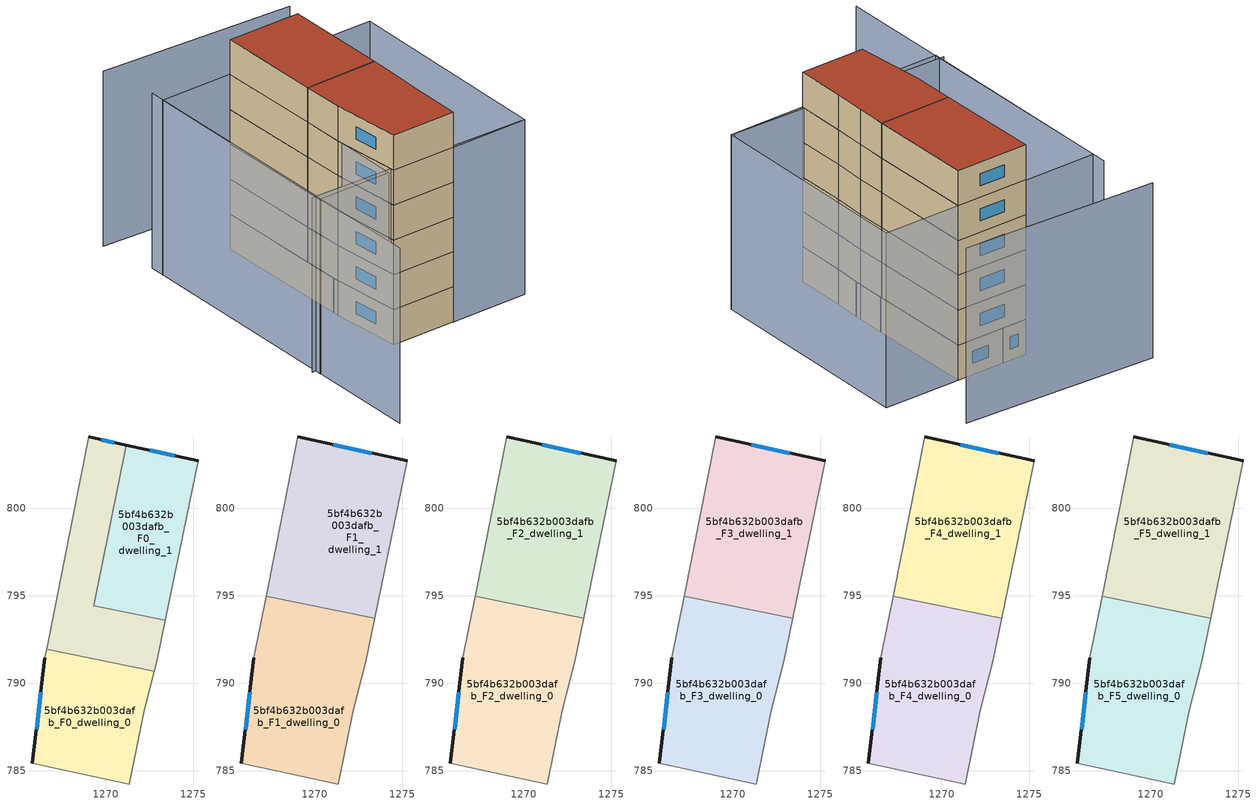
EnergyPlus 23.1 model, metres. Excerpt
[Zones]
5bf4b632b003dafb_F0_dwelling_0
 floor ground (EU_floor_Construction): 1272.78,790.69 1272.2,788.47 1271.33,784.25 1265.81,785.43 1266.52,791.45 1266.62,791.95 z0
 wall outside (EU_wall_Construction): 1266.52,791.45 1265.81,785.43 z0:3
 wall adiabatic (EU_wall_Construction): 1265.81,785.43 1271.33,784.25 1272.2,788.47 1272.78,790.69 / 1266.62,791.95 1266.52,791.45 z0:3
 wall to 5bf4b632b003dafb_F0_dwelling_2 (EU_wall_Construction): 1272.78,790.69 1266.62,791.95 z0:3
 window (EU_Window_Construction): 1266.29,789.49 1266.04,787.39 z0.98:2.02
5bf4b632b003dafb_F0_dwelling_1
 floor ground (EU_floor_Construction): 1275.27,802.72 1273.4,793.59 1269.3,794.43 1271.18,803.61 z0
 wall outside (EU_wall_Construction): 1275.27,802.72 1271.18,803.61 z0:3
 wall adiabatic (EU_wall_Construction): 1273.4,793.59 1275.27,802.72 z0:3
 wall to 5bf4b632b003dafb_F0_dwelling_2 (EU_wall_Construction): 1271.18,803.61 1269.3,794.43 1273.4,793.59 z0:3
 window (EU_Window_Construction): 1273.94,803.01 1272.51,803.32 z0.98:2.02
5bf4b632b003dafb_F0_dwelling_2
 floor ground (EU_floor_Construction): 1271.18,803.61 1269.3,794.43 1273.4,793.59 1272.92,791.22 1272.78,790.69 1266.62,791.95 1269.04,804.08 z0
 wall outside (EU_wall_Construction): 1271.18,803.61 1269.04,804.08 z0:3
 wall adiabatic (EU_wall_Construction): 1272.78,790.69 1272.92,791.22 1273.4,793.59 / 1269.04,804.08 1266.62,791.95 z0:3
 window (EU_Window_Construction): 1270.48,803.76 1269.74,803.93 z0.98:2.02
5bf4b632b003dafb_F1_dwelling_0
 floor to 5bf4b632b003dafb_F0_dwelling_0 (EU_floor_Construction): 1272.78,790.69 1272.2,788.47 1271.33,784.25 1265.81,785.43 1266.52,791.45 1266.62,791.95 z3
 floor to 5bf4b632b003dafb_F0_dwelling_1 (EU_floor_Construction): 1273.43,793.71 1273.4,793.59 1269.3,794.43 1269.33,794.55 z3
 floor to 5bf4b632b003dafb_F0_dwelling_2 (EU_floor_Construction): 1273.4,793.59 1272.92,791.22 1272.78,790.69 1266.62,791.95 1267.22,794.99 1269.33,794.55 1269.3,794.43 z3
 wall outside (EU_wall_Construction): 1266.52,791.45 1265.81,785.43 z3:6
 wall adiabatic (EU_wall_Construction): 1265.81,785.43 1271.33,784.25 1272.2,788.47 1272.92,791.22 1273.43,793.71 / 1267.22,794.99 1266.52,791.45 z3:6
 wall to 5bf4b632b003dafb_F1_dwelling_1 (EU_wall_Construction): 1273.43,793.71 1267.22,794.99 z3:6
 window (EU_Window_Construction): 1266.29,789.49 1266.04,787.39 z3.98:5.02
5bf4b632b003dafb_F1_dwelling_1
 floor to 5bf4b632b003dafb_F0_dwelling_1 (EU_floor_Construction): 1275.27,802.72 1273.43,793.71 1269.33,794.55 1271.18,803.61 z3
 floor to 5bf4b632b003dafb_F0_dwelling_2 (EU_floor_Construction): 1271.18,803.61 1269.33,794.55 1267.22,794.99 1269.04,804.08 z3
 wall outside (EU_wall_Construction): 1275.27,802.72 1269.04,804.08 z3:6
 wall adiabatic (EU_wall_Construction): 1269.04,804.08 1267.22,794.99 / 1273.43,793.71 1275.27,802.72 z3:6
 window (EU_Window_Construction): 1273.24,803.16 1271.07,803.64 z3.98:5.02
5bf4b632b003dafb_F2_dwelling_0
 floor to 5bf4b632b003dafb_F1_dwelling_0 (EU_floor_Construction): 1273.43,793.71 1272.92,791.22 1272.2,788.47 1271.33,784.25 1265.81,785.43 1266.52,791.45 1267.22,794.99 z6
 wall outside (EU_wall_Construction): 1266.52,791.45 1265.81,785.43 z6:9
 wall adiabatic (EU_wall_Construction): 1265.81,785.43 1271.33,784.25 1272.2,788.47 1272.92,791.22 1273.43,793.71 / 1267.22,794.99 1266.52,791.45 z6:9
 wall to 5bf4b632b003dafb_F2_dwelling_1 (EU_wall_Construction): 1273.43,793.71 1267.22,794.99 z6:9
 window (EU_Window_Construction): 1266.29,789.49 1266.04,787.39 z6.98:8.02
5bf4b632b003dafb_F2_dwelling_1
 floor to 5bf4b632b003dafb_F1_dwelling_1 (EU_floor_Construction): 1275.27,802.72 1273.43,793.71 1267.22,794.99 1269.04,804.08 z6
 wall outside (EU_wall_Construction): 1275.27,802.72 1269.04,804.08 z6:9
 wall adiabatic (EU_wall_Construction): 1269.04,804.08 1267.22,794.99 / 1273.43,793.71 1275.27,802.72 z6:9
 window (EU_Window_Construction): 1273.24,803.16 1271.07,803.64 z6.98:8.02
5bf4b632b003dafb_F3_dwelling_0
 floor to 5bf4b632b003dafb_F2_dwelling_0 (EU_floor_Construction): 1273.43,793.71 1272.92,791.22 1272.2,788.47 1271.33,784.25 1265.81,785.43 1266.52,791.45 1267.22,794.99 z9
 wall outside (EU_wall_Construction): 1266.52,791.45 1265.81,785.43 z9:12
 wall adiabatic (EU_wall_Construction): 1265.81,785.43 1271.33,784.25 1272.2,788.47 1272.92,791.22 1273.43,793.71 / 1267.22,794.99 1266.52,791.45 z9:12
 wall to 5bf4b632b003dafb_F3_dwelling_1 (EU_wall_Construction): 1273.43,793.71 1267.22,794.99 z9:12
 window (EU_Window_Construction): 1266.29,789.49 1266.04,787.39 z9.98:11.02
5bf4b632b003dafb_F3_dwelling_1
 floor to 5bf4b632b003dafb_F2_dwelling_1 (EU_floor_Construction): 1275.27,802.72 1273.43,793.71 1267.22,794.99 1269.04,804.08 z9
 wall outside (EU_wall_Construction): 1275.27,802.72 1269.04,804.08 z9:12
 wall adiabatic (EU_wall_Construction): 1269.04,804.08 1267.22,794.99 / 1273.43,793.71 1275.27,802.72 z9:12
 window (EU_Window_Construction): 1273.24,803.16 1271.07,803.64 z9.98:11.02
5bf4b632b003dafb_F4_dwelling_0
 floor to 5bf4b632b003dafb_F3_dwelling_0 (EU_floor_Construction): 1273.43,793.71 1272.92,791.22 1272.2,788.47 1271.33,784.25 1265.81,785.43 1266.52,791.45 1267.22,794.99 z12
 wall outside (EU_wall_Construction): 1266.52,791.45 1265.81,785.43 z12:15
 wall adiabatic (EU_wall_Construction): 1265.81,785.43 1271.33,784.25 1272.2,788.47 1272.92,791.22 1273.43,793.71 / 1267.22,794.99 1266.52,791.45 z12:15
 wall to 5bf4b632b003dafb_F4_dwelling_1 (EU_wall_Construction): 1273.43,793.71 1267.22,794.99 z12:15
 window (EU_Window_Construction): 1266.29,789.49 1266.04,787.39 z12.98:14.02
5bf4b632b003dafb_F4_dwelling_1
 floor to 5bf4b632b003dafb_F3_dwelling_1 (EU_floor_Construction): 1275.27,802.72 1273.43,793.71 1267.22,794.99 1269.04,804.08 z12
 wall outside (EU_wall_Construction): 1275.27,802.72 1269.04,804.08 z12:15
 wall adiabatic (EU_wall_Construction): 1269.04,804.08 1267.22,794.99 / 1273.43,793.71 1275.27,802.72 z12:15
 window (EU_Window_Construction): 1273.24,803.16 1271.07,803.64 z12.98:14.02
5bf4b632b003dafb_F5_dwelling_0
 floor to 5bf4b632b003dafb_F4_dwelling_0 (EU_floor_Construction): 1273.43,793.71 1272.92,791.22 1272.2,788.47 1271.33,784.25 1265.81,785.43 1266.52,791.45 1267.22,794.99 z15
 wall outside (EU_wall_Construction): 1266.52,791.45 1265.81,785.43 z15:18
 wall adiabatic (EU_wall_Construction): 1265.81,785.43 1271.33,784.25 1272.2,788.47 1272.92,791.22 1273.43,793.71 / 1267.22,794.99 1266.52,791.45 z15:18
 wall to 5bf4b632b003dafb_F5_dwelling_1 (EU_wall_Construction): 1273.43,793.71 1267.22,794.99 z15:18
 window (EU_Window_Construction): 1266.29,789.49 1266.04,787.39 z15.98:17.02
 roof outside (EU_roof_Construction): 1271.33,784.25 1272.2,788.47 1272.92,791.22 1273.43,793.71 1267.22,794.99 1266.52,791.45 1265.81,785.43 z18
5bf4b632b003dafb_F5_dwelling_1
 floor to 5bf4b632b003dafb_F4_dwelling_1 (EU_floor_Construction): 1275.27,802.72 1273.43,793.71 1267.22,794.99 1269.04,804.08 z15
 wall outside (EU_wall_Construction): 1275.27,802.72 1269.04,804.08 z15:18
 wall adiabatic (EU_wall_Construction): 1269.04,804.08 1267.22,794.99 / 1273.43,793.71 1275.27,802.72 z15:18
 window (EU_Window_Construction): 1273.24,803.16 1271.07,803.64 z15.98:17.02
 roof outside (EU_roof_Construction): 1273.43,793.71 1275.27,802.72 1269.04,804.08 1267.22,794.99 z18
shading: 1258.7,787.42 1277.65,782.95 / 1263.12,806.73 1257.02,777.51 / 1279.87,807.29 1263.33,811.67 / 1275.27,802.72 1281.96,801.26 / 1281.96,801.26 1277.93,782.81 / 1277.93,782.81 1271.24,784.26 / 1271.24,784.26 1275.27,802.72 / 1258.89,786.83 1262.84,805.43 / 1262.84,805.43 1269.2,804.08 / 1269.2,804.08 1265.25,785.48 / 1265.25,785.48 1258.89,786.83 z0:15
[Building]
EU S2 Campaign: North Axis=0; Terrain=City; Solar Distribution=FullExterior
[Site:Location]
Bologna: Latitude=44.5; Longitude=11.25; Time Zone=1; Elevation=37
[SizingPeriod:WeatherFileDays]
AnnualSizingPeriod: Begin Month=1; Begin Day of Month=1; End Month=12; End Day of Month=31; Day of Week for Start Day=Monday; Use Weather File Daylight Saving Period=No; Use Weather File Rain and Snow Indicators=No
[MATERIAL]
EU_InternalMass_Material: Roughness=MediumRough; Thickness=0.1; Conductivity=1; Density=1800; Specific Heat=900; Thermal Absorptance=0.9; Solar Absorptance=0.7; Visible Absorptance=0.7
[MATERIAL:NOMASS] Roughness=MediumRough; Thermal Absorptance=0.9; Solar Absorptance=0.7; Visible Absorptance=0.7
Name | Thermal Resistance
EU_wall_NoMass | 0.905828
EU_roof_NoMass | 0.37593
EU_floor_NoMass | 0.67114
[WINDOWMATERIAL:SIMPLEGLAZINGSYSTEM]
EU_Window_SimpleGlazing: UFactor=4.52486; Solar Heat Gain Coefficient=0.85; Visible Transmittance=0.85
[CONSTRUCTION]
EU_wall_Construction: EU_wall_NoMass
EU_roof_Construction: EU_roof_NoMass
EU_floor_Construction: EU_floor_NoMass
EU_Window_Construction: EU_Window_SimpleGlazing
EU_InternalMass_Construction: EU_InternalMass_Material
[ZONE] Type=1; Multiplier=1; Ceiling Height=autocalculate; Floor Area=autocalculate; Part of Total Floor Area=Yes
Name | Volume
5bf4b632b003dafb_F0_dwelling_0 | 117.325
5bf4b632b003dafb_F1_dwelling_0; 5bf4b632b003dafb_F2_dwelling_0; 5bf4b632b003dafb_F3_dwelling_0; 5bf4b632b003dafb_F4_dwelling_0; 5bf4b632b003dafb_F5_dwelling_0; 5bf4b632b003dafb_F1_dwelling_1; 5bf4b632b003dafb_F2_dwelling_1; 5bf4b632b003dafb_F3_dwelling_1; 5bf4b632b003dafb_F4_dwelling_1; 5bf4b632b003dafb_F5_dwelling_1 | 175.987
5bf4b632b003dafb_F0_dwelling_1 | 117.335
5bf4b632b003dafb_F0_dwelling_2 | 117.329
[INTERNALMASS] Construction=EU_InternalMass_Construction
Name | Zone or ZoneList | Surface Area
5bf4b632b003dafb_F0_dwelling_0_EU_InternalMass | 5bf4b632b003dafb_F0_dwelling_0 | 39.1095
5bf4b632b003dafb_F0_dwelling_1_EU_InternalMass | 5bf4b632b003dafb_F0_dwelling_1 | 39.1124
5bf4b632b003dafb_F0_dwelling_2_EU_InternalMass | 5bf4b632b003dafb_F0_dwelling_2 | 39.1095
5bf4b632b003dafb_F1_dwelling_0_EU_InternalMass | 5bf4b632b003dafb_F1_dwelling_0 | 58.6628
5bf4b632b003dafb_F1_dwelling_1_EU_InternalMass | 5bf4b632b003dafb_F1_dwelling_1 | 58.6621
5bf4b632b003dafb_F2_dwelling_0_EU_InternalMass | 5bf4b632b003dafb_F2_dwelling_0 | 58.6628
5bf4b632b003dafb_F2_dwelling_1_EU_InternalMass | 5bf4b632b003dafb_F2_dwelling_1 | 58.6621
5bf4b632b003dafb_F3_dwelling_0_EU_InternalMass | 5bf4b632b003dafb_F3_dwelling_0 | 58.6628
5bf4b632b003dafb_F3_dwelling_1_EU_InternalMass | 5bf4b632b003dafb_F3_dwelling_1 | 58.6621
5bf4b632b003dafb_F4_dwelling_0_EU_InternalMass | 5bf4b632b003dafb_F4_dwelling_0 | 58.6628
5bf4b632b003dafb_F4_dwelling_1_EU_InternalMass | 5bf4b632b003dafb_F4_dwelling_1 | 58.6621
5bf4b632b003dafb_F5_dwelling_0_EU_InternalMass | 5bf4b632b003dafb_F5_dwelling_0 | 58.6628
5bf4b632b003dafb_F5_dwelling_1_EU_InternalMass | 5bf4b632b003dafb_F5_dwelling_1 | 58.6621
[OTHEREQUIPMENT] Fuel Type=Electricity; Design Level Calculation Method=Watts/Area; Power per Zone Floor Area=1; Fraction Latent=0; Fraction Radiant=0; Fraction Lost=0; Carbon Dioxide Generation Rate=0; EndUse Subcategory=EU_Step8_InternalGains
Name | Zone or ZoneList or Space or SpaceList | Schedule
EU_Step8_InternalGain_5bf4b632b003dafb_F0_dwelling_0_f000 | 5bf4b632b003dafb_F0_dwelling_0 | EU_Step8_GainSchedule_5bf4b632b003dafb_F0_dwelling_0_f000
EU_Step8_InternalGain_5bf4b632b003dafb_F0_dwelling_1_f000 | 5bf4b632b003dafb_F0_dwelling_1 | EU_Step8_GainSchedule_5bf4b632b003dafb_F0_dwelling_1_f000
EU_Step8_InternalGain_5bf4b632b003dafb_F0_dwelling_2_f000 | 5bf4b632b003dafb_F0_dwelling_2 | EU_Step8_GainSchedule_5bf4b632b003dafb_F0_dwelling_2_f000
EU_Step8_InternalGain_5bf4b632b003dafb_F1_dwelling_0_f000 | 5bf4b632b003dafb_F1_dwelling_0 | EU_Step8_GainSchedule_5bf4b632b003dafb_F1_dwelling_0_f000
EU_Step8_InternalGain_5bf4b632b003dafb_F1_dwelling_1_f000 | 5bf4b632b003dafb_F1_dwelling_1 | EU_Step8_GainSchedule_5bf4b632b003dafb_F1_dwelling_1_f000
EU_Step8_InternalGain_5bf4b632b003dafb_F2_dwelling_0_f000 | 5bf4b632b003dafb_F2_dwelling_0 | EU_Step8_GainSchedule_5bf4b632b003dafb_F2_dwelling_0_f000
EU_Step8_InternalGain_5bf4b632b003dafb_F2_dwelling_1_f000 | 5bf4b632b003dafb_F2_dwelling_1 | EU_Step8_GainSchedule_5bf4b632b003dafb_F2_dwelling_1_f000
EU_Step8_InternalGain_5bf4b632b003dafb_F3_dwelling_0_f000 | 5bf4b632b003dafb_F3_dwelling_0 | EU_Step8_GainSchedule_5bf4b632b003dafb_F3_dwelling_0_f000
EU_Step8_InternalGain_5bf4b632b003dafb_F3_dwelling_1_f000 | 5bf4b632b003dafb_F3_dwelling_1 | EU_Step8_GainSchedule_5bf4b632b003dafb_F3_dwelling_1_f000
EU_Step8_InternalGain_5bf4b632b003dafb_F4_dwelling_0_f000 | 5bf4b632b003dafb_F4_dwelling_0 | EU_Step8_GainSchedule_5bf4b632b003dafb_F4_dwelling_0_f000
EU_Step8_InternalGain_5bf4b632b003dafb_F4_dwelling_1_f000 | 5bf4b632b003dafb_F4_dwelling_1 | EU_Step8_GainSchedule_5bf4b632b003dafb_F4_dwelling_1_f000
EU_Step8_InternalGain_5bf4b632b003dafb_F5_dwelling_0_f000 | 5bf4b632b003dafb_F5_dwelling_0 | EU_Step8_GainSchedule_5bf4b632b003dafb_F5_dwelling_0_f000
EU_Step8_InternalGain_5bf4b632b003dafb_F5_dwelling_1_f000 | 5bf4b632b003dafb_F5_dwelling_1 | EU_Step8_GainSchedule_5bf4b632b003dafb_F5_dwelling_1_f000
[ZONEVENTILATION:DESIGNFLOWRATE] Schedule=EU_AlwaysOn; Design Flow Rate Calculation Method=AirChanges/Hour; Air Changes per Hour=0.73129; Ventilation Type=Natural; Fan Pressure Rise=0; Fan Total Efficiency=1; Constant Term Coefficient=1; Temperature Term Coefficient=0; Velocity Term Coefficient=0; Velocity Squared Term Coefficient=0; Minimum Indoor Temperature=-100; Maximum Indoor Temperature=100; Delta Temperature=-100; Minimum Outdoor Temperature=-100; Maximum Outdoor Temperature=100; Maximum Wind Speed=40
Name | Zone or ZoneList or Space or SpaceList
EU_ConstantAir_5bf4b632b003dafb_F0_dwelling_0 | 5bf4b632b003dafb_F0_dwelling_0
EU_ConstantAir_5bf4b632b003dafb_F0_dwelling_1 | 5bf4b632b003dafb_F0_dwelling_1
EU_ConstantAir_5bf4b632b003dafb_F0_dwelling_2 | 5bf4b632b003dafb_F0_dwelling_2
EU_ConstantAir_5bf4b632b003dafb_F1_dwelling_0 | 5bf4b632b003dafb_F1_dwelling_0
EU_ConstantAir_5bf4b632b003dafb_F1_dwelling_1 | 5bf4b632b003dafb_F1_dwelling_1
EU_ConstantAir_5bf4b632b003dafb_F2_dwelling_0 | 5bf4b632b003dafb_F2_dwelling_0
EU_ConstantAir_5bf4b632b003dafb_F2_dwelling_1 | 5bf4b632b003dafb_F2_dwelling_1
EU_ConstantAir_5bf4b632b003dafb_F3_dwelling_0 | 5bf4b632b003dafb_F3_dwelling_0
EU_ConstantAir_5bf4b632b003dafb_F3_dwelling_1 | 5bf4b632b003dafb_F3_dwelling_1
EU_ConstantAir_5bf4b632b003dafb_F4_dwelling_0 | 5bf4b632b003dafb_F4_dwelling_0
EU_ConstantAir_5bf4b632b003dafb_F4_dwelling_1 | 5bf4b632b003dafb_F4_dwelling_1
EU_ConstantAir_5bf4b632b003dafb_F5_dwelling_0 | 5bf4b632b003dafb_F5_dwelling_0
EU_ConstantAir_5bf4b632b003dafb_F5_dwelling_1 | 5bf4b632b003dafb_F5_dwelling_1
[HVACTEMPLATE:THERMOSTAT] Constant Heating Setpoint=20; Constant Cooling Setpoint=50
EU_HeatOnly_5bf4b632b003dafb_F0_dwelling_0; EU_HeatOnly_5bf4b632b003dafb_F0_dwelling_1; EU_HeatOnly_5bf4b632b003dafb_F0_dwelling_2; EU_HeatOnly_5bf4b632b003dafb_F1_dwelling_0; EU_HeatOnly_5bf4b632b003dafb_F1_dwelling_1; EU_HeatOnly_5bf4b632b003dafb_F2_dwelling_0; EU_HeatOnly_5bf4b632b003dafb_F2_dwelling_1; EU_HeatOnly_5bf4b632b003dafb_F3_dwelling_0; EU_HeatOnly_5bf4b632b003dafb_F3_dwelling_1; EU_HeatOnly_5bf4b632b003dafb_F4_dwelling_0; EU_HeatOnly_5bf4b632b003dafb_F4_dwelling_1; EU_HeatOnly_5bf4b632b003dafb_F5_dwelling_0; EU_HeatOnly_5bf4b632b003dafb_F5_dwelling_1
[HVACTEMPLATE:ZONE:IDEALLOADSAIRSYSTEM] System Availability Schedule=EU_AlwaysOn; Maximum Heating Supply Air Temperature=50; Minimum Cooling Supply Air Temperature=13; Maximum Heating Supply Air Humidity Ratio=0.0156; Minimum Cooling Supply Air Humidity Ratio=0.0077; Heating Limit=NoLimit; Cooling Limit=NoLimit; Heating Availability Schedule=EU_AlwaysOn; Cooling Availability Schedule=EU_CoolingOff; Dehumidification Control Type=ConstantSensibleHeatRatio; Cooling Sensible Heat Ratio=0.7; Dehumidification Setpoint=60; Humidification Control Type=None; Humidification Setpoint=30; Outdoor Air Method=None; Outdoor Air Flow Rate per Person=0.00944; Outdoor Air Flow Rate per Zone Floor Area=0; Outdoor Air Flow Rate per Zone=0; Demand Controlled Ventilation Type=None; Outdoor Air Economizer Type=NoEconomizer; Heat Recovery Type=None; Sensible Heat Recovery Effectiveness=0.7; Latent Heat Recovery Effectiveness=0.65
Name | Template Thermostat
5bf4b632b003dafb_F0_dwelling_0 | EU_HeatOnly_5bf4b632b003dafb_F0_dwelling_0
5bf4b632b003dafb_F0_dwelling_1 | EU_HeatOnly_5bf4b632b003dafb_F0_dwelling_1
5bf4b632b003dafb_F0_dwelling_2 | EU_HeatOnly_5bf4b632b003dafb_F0_dwelling_2
5bf4b632b003dafb_F1_dwelling_0 | EU_HeatOnly_5bf4b632b003dafb_F1_dwelling_0
5bf4b632b003dafb_F1_dwelling_1 | EU_HeatOnly_5bf4b632b003dafb_F1_dwelling_1
5bf4b632b003dafb_F2_dwelling_0 | EU_HeatOnly_5bf4b632b003dafb_F2_dwelling_0
5bf4b632b003dafb_F2_dwelling_1 | EU_HeatOnly_5bf4b632b003dafb_F2_dwelling_1
5bf4b632b003dafb_F3_dwelling_0 | EU_HeatOnly_5bf4b632b003dafb_F3_dwelling_0
5bf4b632b003dafb_F3_dwelling_1 | EU_HeatOnly_5bf4b632b003dafb_F3_dwelling_1
5bf4b632b003dafb_F4_dwelling_0 | EU_HeatOnly_5bf4b632b003dafb_F4_dwelling_0
5bf4b632b003dafb_F4_dwelling_1 | EU_HeatOnly_5bf4b632b003dafb_F4_dwelling_1
5bf4b632b003dafb_F5_dwelling_0 | EU_HeatOnly_5bf4b632b003dafb_F5_dwelling_0
5bf4b632b003dafb_F5_dwelling_1 | EU_HeatOnly_5bf4b632b003dafb_F5_dwelling_1
[SIZING:ZONE] Zone Cooling Design Supply Air Temperature Input Method=SupplyAirTemperature; Zone Cooling Design Supply Air Temperature=13; Zone Heating Design Supply Air Temperature Input Method=SupplyAirTemperature; Zone Heating Design Supply Air Temperature=50; Zone Cooling Design Supply Air Humidity Ratio=0.008; Zone Heating Design Supply Air Humidity Ratio=0.008; Cooling Design Air Flow Method=DesignDay; Cooling Design Air Flow Rate=0; Cooling Minimum Air Flow per Zone Floor Area=0.000762; Cooling Minimum Air Flow=0; Cooling Minimum Air Flow Fraction=0.2; Heating Design Air Flow Method=DesignDay; Heating Design Air Flow Rate=0; Heating Maximum Air Flow per Zone Floor Area=0.002032; Heating Maximum Air Flow=0.141576; Heating Maximum Air Flow Fraction=0.3; Account for Dedicated Outdoor Air System=No; Dedicated Outdoor Air System Control Strategy=NeutralSupplyAir; Dedicated Outdoor Air Low Setpoint Temperature for Design=autosize; Dedicated Outdoor Air High Setpoint Temperature for Design=autosize; Zone Load Sizing Method=Sensible Load Only No Latent Load; Zone Latent Cooling Design Supply Air Humidity Ratio Input Method=HumidityRatioDifference; Zone Cooling Design Supply Air Humidity Ratio Difference=0.005; Zone Latent Heating Design Supply Air Humidity Ratio Input Method=HumidityRatioDifference; Zone Humidification Design Supply Air Humidity Ratio Difference=0.005
5bf4b632b003dafb_F0_dwelling_0; 5bf4b632b003dafb_F0_dwelling_1; 5bf4b632b003dafb_F0_dwelling_2; 5bf4b632b003dafb_F1_dwelling_0; 5bf4b632b003dafb_F1_dwelling_1; 5bf4b632b003dafb_F2_dwelling_0; 5bf4b632b003dafb_F2_dwelling_1; 5bf4b632b003dafb_F3_dwelling_0; 5bf4b632b003dafb_F3_dwelling_1; 5bf4b632b003dafb_F4_dwelling_0; 5bf4b632b003dafb_F4_dwelling_1; 5bf4b632b003dafb_F5_dwelling_0; 5bf4b632b003dafb_F5_dwelling_1
[SCHEDULE:CONSTANT]
Name | Hourly Value
EU_AlwaysOn | 1
EU_CoolingOff | 0
[SCHEDULE:FILE] Column Number=1; Rows to Skip at Top=0; Number of Hours of Data=8760; Column Separator=Comma; Interpolate to Timestep=No; Minutes per Item=60; Adjust Schedule for Daylight Savings=Yes
Name | File
EU_Step8_GainSchedule_5bf4b632b003dafb_F0_dwelling_0_f000 | ../../schedules/5bf4b632b003dafb/5bf4b632b003dafb_F0_dwelling_0_f000_gain.csv
EU_Step8_GainSchedule_5bf4b632b003dafb_F0_dwelling_1_f000 | ../../schedules/5bf4b632b003dafb/5bf4b632b003dafb_F0_dwelling_1_f000_gain.csv
EU_Step8_GainSchedule_5bf4b632b003dafb_F0_dwelling_2_f000 | ../../schedules/5bf4b632b003dafb/5bf4b632b003dafb_F0_dwelling_2_f000_gain.csv
EU_Step8_GainSchedule_5bf4b632b003dafb_F1_dwelling_0_f000 | ../../schedules/5bf4b632b003dafb/5bf4b632b003dafb_F1_dwelling_0_f000_gain.csv
EU_Step8_GainSchedule_5bf4b632b003dafb_F1_dwelling_1_f000 | ../../schedules/5bf4b632b003dafb/5bf4b632b003dafb_F1_dwelling_1_f000_gain.csv
EU_Step8_GainSchedule_5bf4b632b003dafb_F2_dwelling_0_f000 | ../../schedules/5bf4b632b003dafb/5bf4b632b003dafb_F2_dwelling_0_f000_gain.csv
EU_Step8_GainSchedule_5bf4b632b003dafb_F2_dwelling_1_f000 | ../../schedules/5bf4b632b003dafb/5bf4b632b003dafb_F2_dwelling_1_f000_gain.csv
EU_Step8_GainSchedule_5bf4b632b003dafb_F3_dwelling_0_f000 | ../../schedules/5bf4b632b003dafb/5bf4b632b003dafb_F3_dwelling_0_f000_gain.csv
EU_Step8_GainSchedule_5bf4b632b003dafb_F3_dwelling_1_f000 | ../../schedules/5bf4b632b003dafb/5bf4b632b003dafb_F3_dwelling_1_f000_gain.csv
EU_Step8_GainSchedule_5bf4b632b003dafb_F4_dwelling_0_f000 | ../../schedules/5bf4b632b003dafb/5bf4b632b003dafb_F4_dwelling_0_f000_gain.csv
EU_Step8_GainSchedule_5bf4b632b003dafb_F4_dwelling_1_f000 | ../../schedules/5bf4b632b003dafb/5bf4b632b003dafb_F4_dwelling_1_f000_gain.csv
EU_Step8_GainSchedule_5bf4b632b003dafb_F5_dwelling_0_f000 | ../../schedules/5bf4b632b003dafb/5bf4b632b003dafb_F5_dwelling_0_f000_gain.csv
EU_Step8_GainSchedule_5bf4b632b003dafb_F5_dwelling_1_f000 | ../../schedules/5bf4b632b003dafb/5bf4b632b003dafb_F5_dwelling_1_f000_gain.csv
